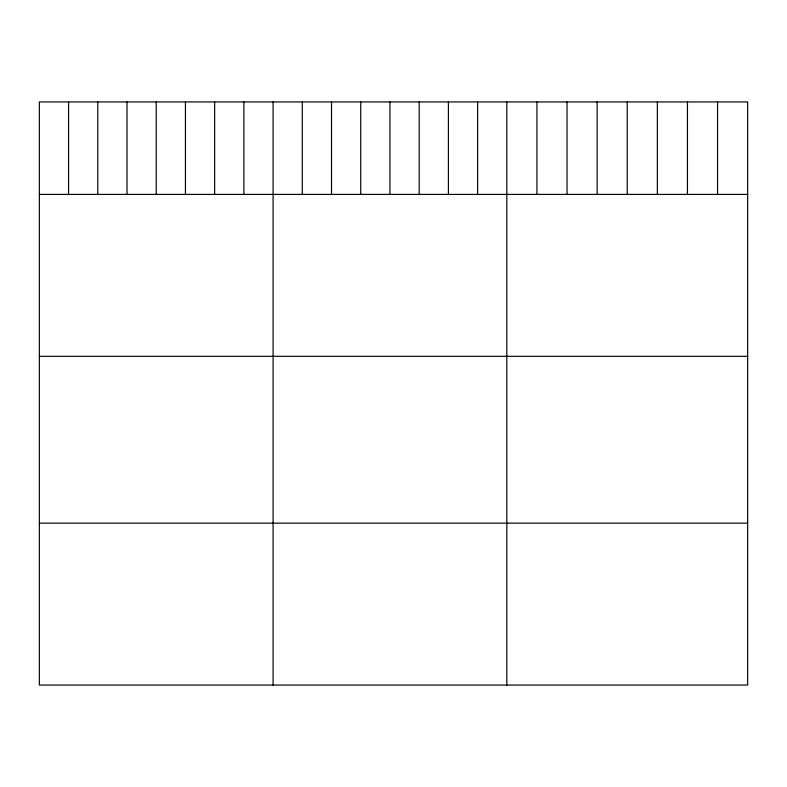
<?xml version="1.0" encoding="UTF-8"?>
<svg xmlns="http://www.w3.org/2000/svg" width="787" height="787" viewBox="0 0 787 787"><rect width="100%" height="100%" fill="white"/><g stroke="black" fill="none" stroke-linecap="round" stroke-linejoin="round"><path stroke-width="1.18" d="M747.65 194.409L747.65 685.054L39.35 685.054L39.35 101.946L747.65 101.946L747.65 194.409L39.35 194.409M39.35 356.324L747.65 356.324M39.35 523.139L747.65 523.139M717.547 101.946L717.547 194.409M687.444 101.946L687.444 194.409M657.342 101.946L657.342 194.409M627.239 101.946L627.239 194.409M597.136 101.946L597.136 194.409M567.034 101.946L567.034 194.409M536.931 101.946L536.931 194.409M506.828 101.946L506.828 685.054M477.611 101.946L477.611 194.409M448.393 101.946L448.393 194.409M419.176 101.946L419.176 194.409M389.958 101.946L389.958 194.409M360.741 101.946L360.741 194.409M331.524 101.946L331.524 194.409M302.306 101.946L302.306 194.409M273.089 101.946L273.089 685.054M243.872 101.946L243.872 194.409M214.654 101.946L214.654 194.409M185.437 101.946L185.437 194.409M156.22 101.946L156.22 194.409M127.002 101.946L127.002 194.409M97.785 101.946L97.785 194.409M68.567 101.946L68.567 194.409"/></g></svg>
